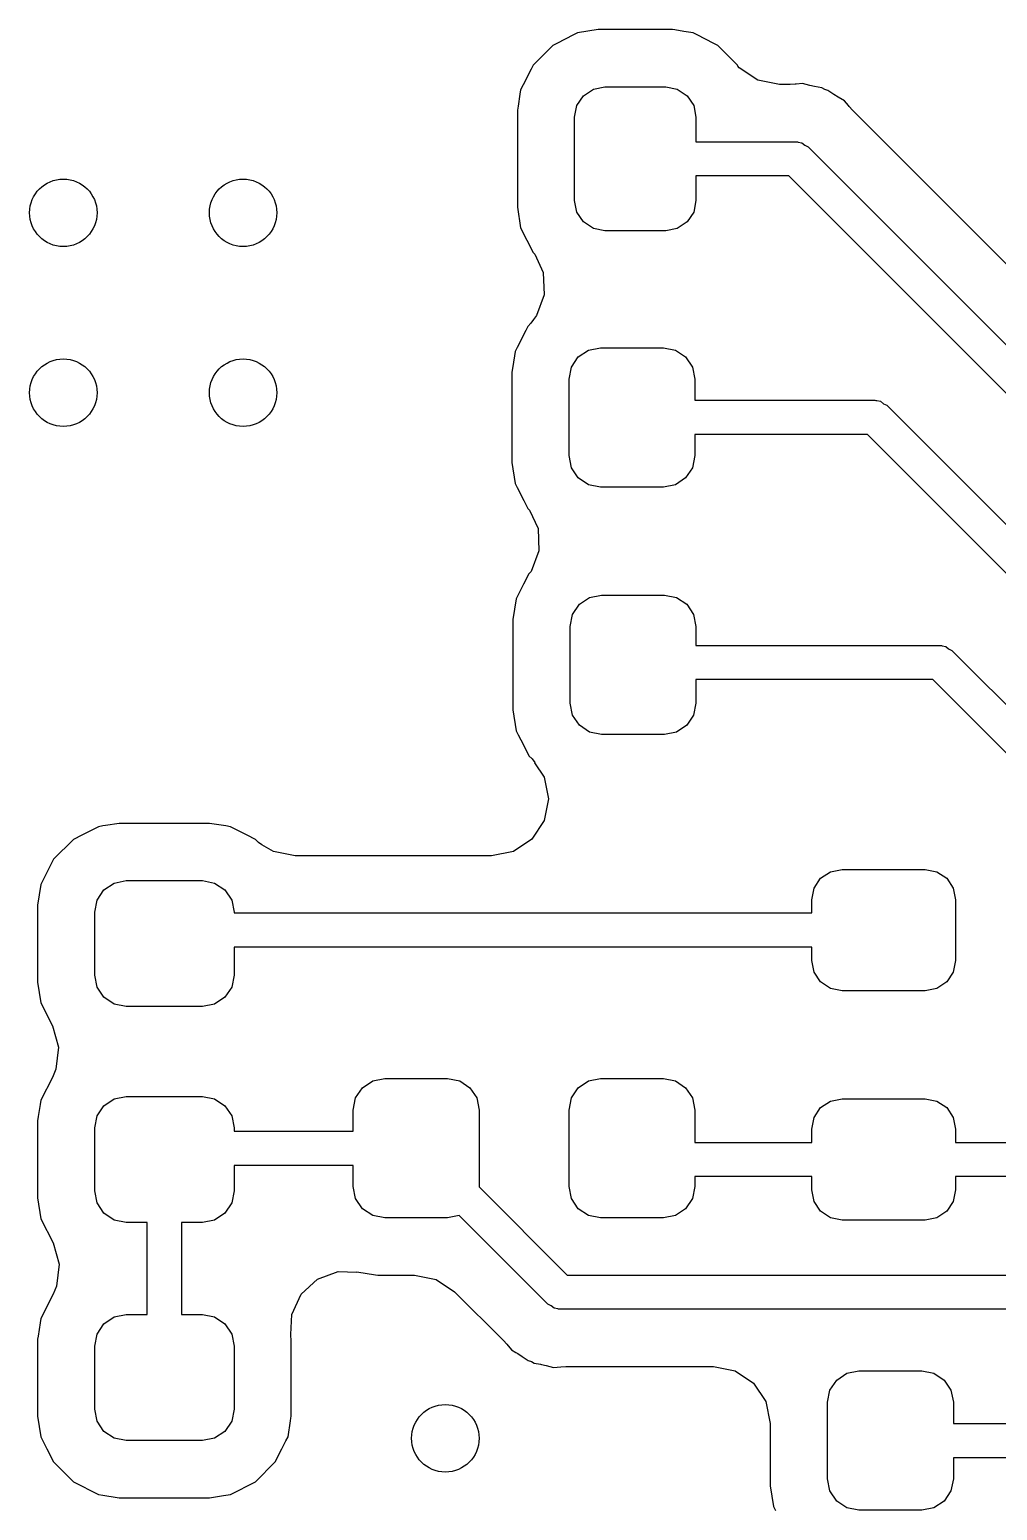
# Model space of a CAD drawing. Extents: x 0.99 to 4.24, y -7.27 to -4.02.
# Drawn here: x 2.6713 to 2.8408, y -6.5421 to -6.2829 of the extents above; entities that cross this region are included whole.
import ezdxf

# ---------------------------------------------------------------- set-up
doc = ezdxf.new("R2010")
doc.units = 0
doc.header["$MEASUREMENT"] = 0
doc.layers.add('BLACK', color=7, linetype='CONTINUOUS')

msp = doc.modelspace()

# ---------------------------------------------------------------- linework, layer by layer
at = {"layer": 'BLACK', "linetype": 'CONTINUOUS'}
for p, q in [((2.76655, -6.28382), (2.76362, -6.28531)), ((2.76725, -6.28346), (2.76655, -6.28382)), ((2.77084, -6.28289), (2.76725, -6.28346)), ((2.77736, -6.28289), (2.77084, -6.28289)), ((2.78349, -6.28289), (2.77736, -6.28289)), ((2.78388, -6.28289), (2.78349, -6.28289)), ((2.78427, -6.28295), (2.78388, -6.28289)), ((2.78587, -6.28321), (2.78427, -6.28295)), ((2.78427, -6.28295), (2.78427, -6.28295)), ((2.78747, -6.28346), (2.78587, -6.28321)), ((2.78817, -6.28382), (2.78747, -6.28346)), ((2.7911, -6.28531), (2.78817, -6.28382)), ((2.78817, -6.28382), (2.78817, -6.28382)), ((2.76292, -6.28567), (2.75949, -6.2891)), ((2.76362, -6.28531), (2.76292, -6.28567)), ((2.76362, -6.28531), (2.76362, -6.28531)), ((2.7918, -6.28567), (2.7911, -6.28531)), ((2.7911, -6.28531), (2.7911, -6.28531)), ((2.79524, -6.2891), (2.7918, -6.28567)), ((2.75949, -6.2891), (2.75913, -6.2898)), ((2.79533, -6.28928), (2.79524, -6.2891)), ((2.79558, -6.28957), (2.79533, -6.28928)), ((2.79881, -6.29173), (2.79558, -6.28957)), ((2.75913, -6.2898), (2.75772, -6.29257)), ((2.75913, -6.2898), (2.75913, -6.2898)), ((2.80262, -6.29249), (2.79881, -6.29173)), ((2.75716, -6.2942), (2.75683, -6.29628)), ((2.75728, -6.29343), (2.75716, -6.2942)), ((2.75772, -6.29257), (2.75728, -6.29343)), ((2.76714, -6.29619), (2.76829, -6.29447)), ((2.76829, -6.29447), (2.77001, -6.29332)), ((2.77001, -6.29332), (2.77205, -6.29291)), ((2.77205, -6.29291), (2.78268, -6.29291)), ((2.78268, -6.29291), (2.78471, -6.29332)), ((2.78471, -6.29332), (2.78644, -6.29447)), ((2.78644, -6.29447), (2.78759, -6.29619)), ((2.80451, -6.29249), (2.80262, -6.29249)), ((2.80538, -6.29245), (2.80451, -6.29249)), ((2.80555, -6.29244), (2.80538, -6.29245)), ((2.80666, -6.29234), (2.80555, -6.29244)), ((2.80791, -6.29268), (2.80666, -6.29234)), ((2.80876, -6.29286), (2.80791, -6.29268)), ((2.81003, -6.29309), (2.80876, -6.29286)), ((2.81054, -6.29338), (2.81003, -6.29309)), ((2.8111, -6.29353), (2.81054, -6.29338)), ((2.81181, -6.29403), (2.8111, -6.29353)), ((2.81216, -6.29427), (2.81181, -6.29403)), ((2.81181, -6.29403), (2.81181, -6.29403)), ((2.81289, -6.29474), (2.81216, -6.29427)), ((2.81401, -6.29538), (2.81289, -6.29474)), ((2.75683, -6.29628), (2.75671, -6.29702)), ((2.75671, -6.29702), (2.75671, -6.314)), ((2.76673, -6.29823), (2.76714, -6.29619)), ((2.78759, -6.29619), (2.78799, -6.29823)), ((2.81468, -6.29619), (2.81401, -6.29538)), ((2.81484, -6.29637), (2.81468, -6.29619)), ((2.81543, -6.29702), (2.81484, -6.29637)), ((2.86346, -6.34505), (2.81543, -6.29702)), ((2.76673, -6.3128), (2.76673, -6.29823)), ((2.78799, -6.29823), (2.78799, -6.30251)), ((2.78799, -6.30251), (2.80551, -6.30251)), ((2.80551, -6.30251), (2.8057, -6.30254)), ((2.8057, -6.30254), (2.80577, -6.30252)), ((2.80577, -6.30252), (2.80589, -6.30258)), ((2.80589, -6.30258), (2.80654, -6.30269)), ((2.80654, -6.30269), (2.80704, -6.30311)), ((2.80704, -6.30311), (2.80763, -6.30339)), ((2.80763, -6.30339), (2.88026, -6.37602)), ((2.80427, -6.30851), (2.78799, -6.30851)), ((2.78799, -6.30851), (2.78799, -6.3128)), ((2.87514, -6.37938), (2.80427, -6.30851)), ((2.76714, -6.31483), (2.76673, -6.3128)), ((2.78799, -6.3128), (2.78759, -6.31483)), ((2.75671, -6.314), (2.75728, -6.31759)), ((2.76829, -6.31655), (2.76714, -6.31483)), ((2.78759, -6.31483), (2.78644, -6.31655)), ((2.75728, -6.31759), (2.75949, -6.32192)), ((2.77001, -6.31771), (2.76829, -6.31655)), ((2.77205, -6.31811), (2.77001, -6.31771)), ((2.78268, -6.31811), (2.77205, -6.31811)), ((2.78471, -6.31771), (2.78268, -6.31811)), ((2.78644, -6.31655), (2.78471, -6.31771)), ((2.75949, -6.32192), (2.75975, -6.32219)), ((2.75975, -6.32219), (2.76124, -6.32542)), ((2.76124, -6.32542), (2.7614, -6.3293)), ((2.7614, -6.3293), (2.76005, -6.33295)), ((2.75955, -6.33366), (2.75909, -6.3343)), ((2.76005, -6.33295), (2.75951, -6.33363)), ((2.75951, -6.33363), (2.75955, -6.33366)), ((2.75818, -6.33555), (2.75666, -6.33854)), ((2.75854, -6.33485), (2.75818, -6.33555)), ((2.75909, -6.3343), (2.75854, -6.33485)), ((2.75666, -6.33854), (2.7563, -6.33924)), ((2.75666, -6.33854), (2.75666, -6.33854)), ((2.76915, -6.339), (2.77126, -6.33858)), ((2.77126, -6.33858), (2.78228, -6.33858)), ((2.78228, -6.33858), (2.78439, -6.339)), ((2.75618, -6.34001), (2.75583, -6.34224)), ((2.7563, -6.33924), (2.75618, -6.34001)), ((2.76617, -6.34199), (2.76736, -6.3402)), ((2.76736, -6.3402), (2.76915, -6.339)), ((2.78439, -6.339), (2.78618, -6.3402)), ((2.78618, -6.3402), (2.78738, -6.34199)), ((2.75583, -6.34224), (2.75573, -6.34287)), ((2.75573, -6.34287), (2.75573, -6.3587)), ((2.76575, -6.34409), (2.76617, -6.34199)), ((2.76575, -6.35748), (2.76575, -6.34409)), ((2.78738, -6.34199), (2.7878, -6.34409)), ((2.7878, -6.34409), (2.7878, -6.34779)), ((2.7878, -6.34779), (2.81929, -6.34779)), ((2.81929, -6.34779), (2.81947, -6.34782)), ((2.81947, -6.34782), (2.81955, -6.3478)), ((2.81955, -6.3478), (2.81967, -6.34785)), ((2.81967, -6.34785), (2.82032, -6.34797)), ((2.82032, -6.34797), (2.82082, -6.34839)), ((2.82082, -6.34839), (2.82141, -6.34867)), ((2.82141, -6.34867), (2.86639, -6.39364)), ((2.81805, -6.35379), (2.7878, -6.35379)), ((2.7878, -6.35379), (2.7878, -6.35748)), ((2.86127, -6.39701), (2.81805, -6.35379)), ((2.75573, -6.3587), (2.7563, -6.36234)), ((2.76617, -6.35959), (2.76575, -6.35748)), ((2.76736, -6.36138), (2.76617, -6.35959)), ((2.78738, -6.35959), (2.78618, -6.36138)), ((2.7878, -6.35748), (2.78738, -6.35959)), ((2.76915, -6.36257), (2.76736, -6.36138)), ((2.78618, -6.36138), (2.78439, -6.36257)), ((2.7563, -6.36234), (2.75666, -6.36304)), ((2.75666, -6.36304), (2.75666, -6.36304)), ((2.75666, -6.36304), (2.75784, -6.36535)), ((2.77126, -6.36299), (2.76915, -6.36257)), ((2.78228, -6.36299), (2.77126, -6.36299)), ((2.78439, -6.36257), (2.78228, -6.36299)), ((2.75784, -6.36535), (2.75854, -6.36672)), ((2.75854, -6.36672), (2.75882, -6.367)), ((2.75882, -6.367), (2.76032, -6.37025)), ((2.76032, -6.37025), (2.76047, -6.37413)), ((2.76047, -6.37413), (2.75913, -6.37776)), ((2.75913, -6.37776), (2.75873, -6.37816)), ((2.7578, -6.37999), (2.75686, -6.38184)), ((2.75873, -6.37816), (2.7578, -6.37999)), ((2.7565, -6.38254), (2.75593, -6.38618)), ((2.75686, -6.38184), (2.7565, -6.38254)), ((2.75686, -6.38184), (2.75686, -6.38184)), ((2.76756, -6.3835), (2.76935, -6.38231)), ((2.76935, -6.38231), (2.77146, -6.38189)), ((2.77146, -6.38189), (2.78248, -6.38189)), ((2.78248, -6.38189), (2.78459, -6.38231)), ((2.78459, -6.38231), (2.78638, -6.3835)), ((2.76594, -6.3874), (2.76636, -6.38529)), ((2.76636, -6.38529), (2.76756, -6.3835)), ((2.78638, -6.3835), (2.78757, -6.38529)), ((2.78757, -6.38529), (2.78799, -6.3874)), ((2.75593, -6.38618), (2.75593, -6.40201)), ((2.76594, -6.40079), (2.76594, -6.3874)), ((2.78799, -6.3874), (2.78799, -6.3907)), ((2.78799, -6.3907), (2.83071, -6.3907)), ((2.83071, -6.3907), (2.83089, -6.39073)), ((2.83089, -6.39073), (2.83097, -6.39071)), ((2.83097, -6.39071), (2.83109, -6.39077)), ((2.83109, -6.39077), (2.83173, -6.39088)), ((2.83173, -6.39088), (2.83224, -6.3913)), ((2.83224, -6.3913), (2.83283, -6.39158)), ((2.83283, -6.39158), (2.85251, -6.41126)), ((2.82947, -6.3967), (2.78799, -6.3967)), ((2.78799, -6.3967), (2.78799, -6.40079)), ((2.84739, -6.41463), (2.82947, -6.3967)), ((2.76636, -6.4029), (2.76594, -6.40079)), ((2.78799, -6.40079), (2.78757, -6.4029)), ((2.75593, -6.40201), (2.7565, -6.40565)), ((2.76756, -6.40468), (2.76636, -6.4029)), ((2.78757, -6.4029), (2.78638, -6.40468)), ((2.7565, -6.40565), (2.75686, -6.40635)), ((2.76935, -6.40588), (2.76756, -6.40468)), ((2.77146, -6.4063), (2.76935, -6.40588)), ((2.78248, -6.4063), (2.77146, -6.4063)), ((2.78459, -6.40588), (2.78248, -6.4063)), ((2.78638, -6.40468), (2.78459, -6.40588)), ((2.75686, -6.40635), (2.75686, -6.40635)), ((2.75686, -6.40635), (2.75777, -6.40813)), ((2.75777, -6.40813), (2.75873, -6.41003)), ((2.75873, -6.41003), (2.75929, -6.41058)), ((2.75929, -6.41058), (2.75975, -6.41122)), ((2.75975, -6.41122), (2.75971, -6.41125)), ((2.75971, -6.41125), (2.76139, -6.41376)), ((2.76139, -6.41376), (2.76215, -6.41757)), ((2.76215, -6.41757), (2.76139, -6.42138)), ((2.68697, -6.42187), (2.68455, -6.42225)), ((2.69488, -6.42187), (2.68697, -6.42187)), ((2.70241, -6.42187), (2.69488, -6.42187)), ((2.7028, -6.42187), (2.70241, -6.42187)), ((2.70318, -6.42193), (2.7028, -6.42187)), ((2.76139, -6.42138), (2.75923, -6.42461)), ((2.68042, -6.42393), (2.67895, -6.42468)), ((2.68263, -6.4228), (2.68042, -6.42393)), ((2.68333, -6.42245), (2.68263, -6.4228)), ((2.68263, -6.4228), (2.68263, -6.4228)), ((2.6841, -6.42232), (2.68333, -6.42245)), ((2.68455, -6.42225), (2.6841, -6.42232)), ((2.6841, -6.42232), (2.6841, -6.42232)), ((2.70566, -6.42232), (2.70318, -6.42193)), ((2.70318, -6.42193), (2.70318, -6.42193)), ((2.70643, -6.42245), (2.70566, -6.42232)), ((2.70713, -6.4228), (2.70643, -6.42245)), ((2.70935, -6.42393), (2.70713, -6.4228)), ((2.70713, -6.4228), (2.70713, -6.4228)), ((2.71082, -6.42468), (2.70935, -6.42393)), ((2.67895, -6.42468), (2.67547, -6.42816)), ((2.71137, -6.42523), (2.71082, -6.42468)), ((2.71192, -6.42563), (2.71137, -6.42523)), ((2.71396, -6.42677), (2.71192, -6.42563)), ((2.71777, -6.42753), (2.71396, -6.42677)), ((2.756, -6.42677), (2.75219, -6.42753)), ((2.75923, -6.42461), (2.756, -6.42677)), ((2.67511, -6.42886), (2.67359, -6.43184)), ((2.67547, -6.42816), (2.67511, -6.42886)), ((2.75219, -6.42753), (2.71777, -6.42753)), ((2.67359, -6.43184), (2.67323, -6.43254)), ((2.67359, -6.43184), (2.67359, -6.43184)), ((2.68608, -6.43231), (2.68819, -6.43189)), ((2.68819, -6.43189), (2.70157, -6.43189)), ((2.70157, -6.43189), (2.70368, -6.43231)), ((2.80867, -6.4332), (2.80982, -6.43148)), ((2.80982, -6.43148), (2.81155, -6.43033)), ((2.81155, -6.43033), (2.81358, -6.42992)), ((2.81358, -6.42992), (2.82815, -6.42992)), ((2.82815, -6.42992), (2.83018, -6.43033)), ((2.83018, -6.43033), (2.83191, -6.43148)), ((2.83191, -6.43148), (2.83306, -6.4332)), ((2.67323, -6.43254), (2.67266, -6.43618)), ((2.6831, -6.43529), (2.68429, -6.4335)), ((2.68429, -6.4335), (2.68608, -6.43231)), ((2.70368, -6.43231), (2.70547, -6.4335)), ((2.70547, -6.4335), (2.70667, -6.43529)), ((2.80827, -6.43524), (2.80867, -6.4332)), ((2.83306, -6.4332), (2.83346, -6.43524)), ((2.67266, -6.43618), (2.67266, -6.44965)), ((2.68268, -6.4374), (2.6831, -6.43529)), ((2.68268, -6.44843), (2.68268, -6.4374)), ((2.70667, -6.43529), (2.70709, -6.4374)), ((2.70709, -6.4374), (2.70709, -6.43755)), ((2.80827, -6.43755), (2.80827, -6.43524)), ((2.83346, -6.43524), (2.83346, -6.44587)), ((2.70709, -6.43755), (2.80827, -6.43755)), ((2.80827, -6.44355), (2.70709, -6.44355)), ((2.70709, -6.44355), (2.70709, -6.44843)), ((2.80827, -6.44587), (2.80827, -6.44355)), ((2.80867, -6.4479), (2.80827, -6.44587)), ((2.83346, -6.44587), (2.83306, -6.4479)), ((2.67266, -6.44965), (2.67323, -6.45328)), ((2.6831, -6.45053), (2.68268, -6.44843)), ((2.70709, -6.44843), (2.70667, -6.45053)), ((2.80982, -6.44962), (2.80867, -6.4479)), ((2.81155, -6.45078), (2.80982, -6.44962)), ((2.83191, -6.44962), (2.83018, -6.45078)), ((2.83306, -6.4479), (2.83191, -6.44962)), ((2.68429, -6.45232), (2.6831, -6.45053)), ((2.68608, -6.45352), (2.68429, -6.45232)), ((2.70547, -6.45232), (2.70368, -6.45352)), ((2.70667, -6.45053), (2.70547, -6.45232)), ((2.81358, -6.45118), (2.81155, -6.45078)), ((2.82815, -6.45118), (2.81358, -6.45118)), ((2.83018, -6.45078), (2.82815, -6.45118)), ((2.67323, -6.45328), (2.67527, -6.45729)), ((2.68819, -6.45394), (2.68608, -6.45352)), ((2.70157, -6.45394), (2.68819, -6.45394)), ((2.70368, -6.45352), (2.70157, -6.45394)), ((2.67527, -6.45729), (2.67633, -6.46103)), ((2.67633, -6.46103), (2.67587, -6.46489)), ((2.67587, -6.46489), (2.67527, -6.46633)), ((2.67527, -6.46633), (2.67323, -6.47034)), ((2.72837, -6.46994), (2.72957, -6.46815)), ((2.72957, -6.46815), (2.73136, -6.46695)), ((2.73136, -6.46695), (2.73346, -6.46654)), ((2.73346, -6.46654), (2.74449, -6.46654)), ((2.74449, -6.46654), (2.7466, -6.46695)), ((2.7466, -6.46695), (2.74839, -6.46815)), ((2.74839, -6.46815), (2.74958, -6.46994)), ((2.76617, -6.46994), (2.76736, -6.46815)), ((2.76736, -6.46815), (2.76915, -6.46695)), ((2.76915, -6.46695), (2.77126, -6.46654)), ((2.77126, -6.46654), (2.78228, -6.46654)), ((2.78228, -6.46654), (2.78439, -6.46695)), ((2.78439, -6.46695), (2.78618, -6.46815)), ((2.78618, -6.46815), (2.78738, -6.46994)), ((2.67311, -6.47111), (2.67279, -6.47316)), ((2.67323, -6.47034), (2.67311, -6.47111)), ((2.68429, -6.4713), (2.68608, -6.4701)), ((2.68608, -6.4701), (2.68819, -6.46969)), ((2.68819, -6.46969), (2.70157, -6.46969)), ((2.70157, -6.46969), (2.70368, -6.4701)), ((2.70368, -6.4701), (2.70547, -6.4713)), ((2.72795, -6.47205), (2.72837, -6.46994)), ((2.74958, -6.46994), (2.75, -6.47205)), ((2.76575, -6.47205), (2.76617, -6.46994)), ((2.78738, -6.46994), (2.7878, -6.47205)), ((2.80982, -6.47164), (2.81155, -6.47048)), ((2.81155, -6.47048), (2.81358, -6.47008)), ((2.81358, -6.47008), (2.82815, -6.47008)), ((2.82815, -6.47008), (2.83018, -6.47048)), ((2.83018, -6.47048), (2.83191, -6.47164)), ((2.67279, -6.47316), (2.67266, -6.47397)), ((2.68268, -6.4752), (2.6831, -6.47309)), ((2.6831, -6.47309), (2.68429, -6.4713)), ((2.70547, -6.4713), (2.70667, -6.47309)), ((2.70667, -6.47309), (2.70709, -6.4752)), ((2.72795, -6.47574), (2.72795, -6.47205)), ((2.75, -6.47205), (2.75, -6.48543)), ((2.76575, -6.48543), (2.76575, -6.47205)), ((2.7878, -6.47205), (2.7878, -6.47771)), ((2.80827, -6.47539), (2.80867, -6.47336)), ((2.80867, -6.47336), (2.80982, -6.47164)), ((2.83191, -6.47164), (2.83306, -6.47336)), ((2.83306, -6.47336), (2.83346, -6.47539)), ((2.67266, -6.47397), (2.67266, -6.48744)), ((2.68268, -6.48622), (2.68268, -6.4752)), ((2.70709, -6.4752), (2.70709, -6.47574)), ((2.70709, -6.47574), (2.72795, -6.47574)), ((2.80827, -6.47771), (2.80827, -6.47539)), ((2.83346, -6.47539), (2.83346, -6.47771)), ((2.7878, -6.47771), (2.80827, -6.47771)), ((2.83346, -6.47771), (2.85472, -6.47771)), ((2.72795, -6.48174), (2.70709, -6.48174)), ((2.70709, -6.48174), (2.70709, -6.48622)), ((2.72795, -6.48543), (2.72795, -6.48174)), ((2.80827, -6.48371), (2.7878, -6.48371)), ((2.7878, -6.48371), (2.7878, -6.48543)), ((2.80827, -6.48602), (2.80827, -6.48371)), ((2.85348, -6.48371), (2.83346, -6.48371)), ((2.83346, -6.48371), (2.83346, -6.48602)), ((2.6831, -6.48833), (2.68268, -6.48622)), ((2.70709, -6.48622), (2.70667, -6.48833)), ((2.72837, -6.48754), (2.72795, -6.48543)), ((2.75, -6.48543), (2.74999, -6.48551)), ((2.74999, -6.48551), (2.76542, -6.50094)), ((2.76617, -6.48754), (2.76575, -6.48543)), ((2.7878, -6.48543), (2.78738, -6.48754)), ((2.80867, -6.48806), (2.80827, -6.48602)), ((2.83346, -6.48602), (2.83306, -6.48806)), ((2.67266, -6.48744), (2.67323, -6.49108)), ((2.68429, -6.49012), (2.6831, -6.48833)), ((2.70667, -6.48833), (2.70547, -6.49012)), ((2.72957, -6.48933), (2.72837, -6.48754)), ((2.76736, -6.48933), (2.76617, -6.48754)), ((2.78738, -6.48754), (2.78618, -6.48933)), ((2.80982, -6.48978), (2.80867, -6.48806)), ((2.83306, -6.48806), (2.83191, -6.48978)), ((2.67323, -6.49108), (2.67537, -6.49528)), ((2.68608, -6.49131), (2.68429, -6.49012)), ((2.68819, -6.49173), (2.68608, -6.49131)), ((2.69188, -6.49173), (2.68819, -6.49173)), ((2.69188, -6.50787), (2.69188, -6.49173)), ((2.70157, -6.49173), (2.69788, -6.49173)), ((2.69788, -6.49173), (2.69788, -6.50787)), ((2.70368, -6.49131), (2.70157, -6.49173)), ((2.70547, -6.49012), (2.70368, -6.49131)), ((2.73136, -6.49053), (2.72957, -6.48933)), ((2.73346, -6.49094), (2.73136, -6.49053)), ((2.74449, -6.49094), (2.73346, -6.49094)), ((2.74653, -6.49054), (2.74449, -6.49094)), ((2.76205, -6.50606), (2.74653, -6.49054)), ((2.76915, -6.49053), (2.76736, -6.48933)), ((2.77126, -6.49094), (2.76915, -6.49053)), ((2.78228, -6.49094), (2.77126, -6.49094)), ((2.78439, -6.49053), (2.78228, -6.49094)), ((2.78618, -6.48933), (2.78439, -6.49053)), ((2.81155, -6.49093), (2.80982, -6.48978)), ((2.81358, -6.49134), (2.81155, -6.49093)), ((2.82815, -6.49134), (2.81358, -6.49134)), ((2.83018, -6.49093), (2.82815, -6.49134)), ((2.83191, -6.48978), (2.83018, -6.49093)), ((2.67537, -6.49528), (2.67643, -6.49902)), ((2.67643, -6.49902), (2.67597, -6.50288)), ((2.71882, -6.50432), (2.72167, -6.50168)), ((2.72167, -6.50168), (2.72532, -6.50033)), ((2.72532, -6.50033), (2.72859, -6.50046)), ((2.72859, -6.50046), (2.72861, -6.50039)), ((2.72861, -6.50039), (2.73186, -6.5009)), ((2.73186, -6.5009), (2.73186, -6.5009)), ((2.73186, -6.5009), (2.73224, -6.50096)), ((2.73224, -6.50096), (2.73316, -6.50096)), ((2.73316, -6.50096), (2.73866, -6.50096)), ((2.73866, -6.50096), (2.74247, -6.50172)), ((2.74247, -6.50172), (2.74571, -6.50388)), ((2.76542, -6.50094), (2.84646, -6.50094)), ((2.67537, -6.50432), (2.67323, -6.50853)), ((2.67597, -6.50288), (2.67537, -6.50432)), ((2.71719, -6.50785), (2.71882, -6.50432)), ((2.74571, -6.50388), (2.75426, -6.51243)), ((2.76265, -6.50634), (2.76205, -6.50606)), ((2.76315, -6.50676), (2.76265, -6.50634)), ((2.76379, -6.50687), (2.76315, -6.50676)), ((2.76391, -6.50693), (2.76379, -6.50687)), ((2.76399, -6.5069), (2.76391, -6.50693)), ((2.76417, -6.50694), (2.76399, -6.5069)), ((2.84521, -6.50694), (2.76417, -6.50694)), ((2.67311, -6.5093), (2.67274, -6.51167)), ((2.67323, -6.50853), (2.67311, -6.5093)), ((2.6831, -6.51128), (2.68429, -6.50949)), ((2.68429, -6.50949), (2.68608, -6.50829)), ((2.68608, -6.50829), (2.68819, -6.50787)), ((2.68819, -6.50787), (2.69188, -6.50787)), ((2.69788, -6.50787), (2.70157, -6.50787)), ((2.70157, -6.50787), (2.70368, -6.50829)), ((2.70368, -6.50829), (2.70547, -6.50949)), ((2.70547, -6.50949), (2.70667, -6.51128)), ((2.71705, -6.51138), (2.71719, -6.50785)), ((2.67274, -6.51167), (2.67266, -6.51216)), ((2.67266, -6.51216), (2.67266, -6.52563)), ((2.68268, -6.51339), (2.6831, -6.51128)), ((2.70667, -6.51128), (2.70709, -6.51339)), ((2.71701, -6.51139), (2.71705, -6.51138)), ((2.71704, -6.5117), (2.71701, -6.51139)), ((2.71704, -6.51173), (2.71704, -6.5117)), ((2.71711, -6.51216), (2.71704, -6.51173)), ((2.71711, -6.52563), (2.71711, -6.51216)), ((2.75426, -6.51243), (2.75484, -6.51307)), ((2.68268, -6.52441), (2.68268, -6.51339)), ((2.70709, -6.51339), (2.70709, -6.52441)), ((2.75484, -6.51307), (2.75568, -6.51406)), ((2.75568, -6.51406), (2.75643, -6.5145)), ((2.75643, -6.5145), (2.75679, -6.51471)), ((2.75679, -6.51471), (2.75753, -6.51518)), ((2.75753, -6.51518), (2.75859, -6.51592)), ((2.75859, -6.51592), (2.75915, -6.51607)), ((2.75915, -6.51607), (2.75965, -6.51636)), ((2.75965, -6.51636), (2.76078, -6.51656)), ((2.76078, -6.51656), (2.76092, -6.51658)), ((2.76092, -6.51658), (2.76177, -6.51677)), ((2.76177, -6.51677), (2.76302, -6.51711)), ((2.76302, -6.51711), (2.76431, -6.51699)), ((2.76431, -6.51699), (2.76518, -6.51696)), ((2.76518, -6.51696), (2.79104, -6.51696)), ((2.79104, -6.51696), (2.79486, -6.51771)), ((2.79486, -6.51771), (2.79809, -6.51987)), ((2.81443, -6.51814), (2.81654, -6.51772)), ((2.81654, -6.51772), (2.82756, -6.51772)), ((2.82756, -6.51772), (2.82967, -6.51814)), ((2.79809, -6.51987), (2.80025, -6.52311)), ((2.81144, -6.52112), (2.81264, -6.51933)), ((2.81264, -6.51933), (2.81443, -6.51814)), ((2.82967, -6.51814), (2.83146, -6.51933)), ((2.83146, -6.51933), (2.83265, -6.52112)), ((2.81102, -6.52323), (2.81144, -6.52112)), ((2.83265, -6.52112), (2.83307, -6.52323)), ((2.6831, -6.52652), (2.68268, -6.52441)), ((2.70709, -6.52441), (2.70667, -6.52652)), ((2.80025, -6.52311), (2.801, -6.52692)), ((2.81102, -6.53661), (2.81102, -6.52323)), ((2.83307, -6.52323), (2.83307, -6.52692)), ((2.67266, -6.52563), (2.67323, -6.52927)), ((2.68429, -6.52831), (2.6831, -6.52652)), ((2.70667, -6.52652), (2.70547, -6.52831)), ((2.71653, -6.52927), (2.71697, -6.52649)), ((2.71697, -6.52649), (2.71705, -6.52602)), ((2.71705, -6.52602), (2.71711, -6.52563)), ((2.71705, -6.52602), (2.71705, -6.52602)), ((2.801, -6.52692), (2.801, -6.5322)), ((2.83307, -6.52692), (2.84876, -6.52692)), ((2.67323, -6.52927), (2.67359, -6.52997)), ((2.67359, -6.52997), (2.67359, -6.52997)), ((2.67359, -6.52997), (2.67429, -6.53135)), ((2.68608, -6.5295), (2.68429, -6.52831)), ((2.68819, -6.52992), (2.68608, -6.5295)), ((2.70157, -6.52992), (2.68819, -6.52992)), ((2.70368, -6.5295), (2.70157, -6.52992)), ((2.70547, -6.52831), (2.70368, -6.5295)), ((2.71547, -6.53135), (2.71617, -6.52997)), ((2.71617, -6.52997), (2.71653, -6.52927)), ((2.71617, -6.52997), (2.71617, -6.52997)), ((2.67429, -6.53135), (2.67547, -6.53365)), ((2.7143, -6.53365), (2.71547, -6.53135)), ((2.801, -6.5322), (2.801, -6.53784)), ((2.85, -6.53292), (2.83307, -6.53292)), ((2.83307, -6.53292), (2.83307, -6.53661)), ((2.67547, -6.53365), (2.67895, -6.53713)), ((2.71082, -6.53713), (2.7143, -6.53365)), ((2.67895, -6.53713), (2.67964, -6.53749)), ((2.67964, -6.53749), (2.68263, -6.53901)), ((2.70713, -6.53901), (2.71012, -6.53749)), ((2.71012, -6.53749), (2.71082, -6.53713)), ((2.801, -6.53784), (2.80158, -6.54147)), ((2.81144, -6.53872), (2.81102, -6.53661)), ((2.83307, -6.53661), (2.83265, -6.53872)), ((2.68263, -6.53901), (2.68263, -6.53901)), ((2.68263, -6.53901), (2.68333, -6.53936)), ((2.68333, -6.53936), (2.6841, -6.53949)), ((2.6841, -6.53949), (2.68658, -6.53988)), ((2.68658, -6.53988), (2.68658, -6.53988)), ((2.68658, -6.53988), (2.68697, -6.53994)), ((2.68697, -6.53994), (2.68736, -6.53994)), ((2.68736, -6.53994), (2.69488, -6.53994)), ((2.69488, -6.53994), (2.7028, -6.53994)), ((2.7028, -6.53994), (2.70521, -6.53956)), ((2.70521, -6.53956), (2.70566, -6.53949)), ((2.70566, -6.53949), (2.70643, -6.53936)), ((2.70566, -6.53949), (2.70566, -6.53949)), ((2.70643, -6.53936), (2.70713, -6.53901)), ((2.70713, -6.53901), (2.70713, -6.53901)), ((2.81264, -6.54051), (2.81144, -6.53872)), ((2.81443, -6.54171), (2.81264, -6.54051)), ((2.83146, -6.54051), (2.82967, -6.54171)), ((2.83265, -6.53872), (2.83146, -6.54051)), ((2.80158, -6.54147), (2.80194, -6.54217)), ((2.81654, -6.54213), (2.81443, -6.54171)), ((2.82756, -6.54213), (2.81654, -6.54213)), ((2.82967, -6.54171), (2.82756, -6.54213))]:
    msp.add_line(p, q, dxfattribs=at)
at = {"layer": 'BLACK'}
for centre in [(2.67717, -6.31496), (2.70866, -6.31496), (2.67717, -6.34646), (2.70866, -6.34646), (2.74409, -6.52953)]:
    msp.add_circle(centre, 0.00591, dxfattribs=at)

doc.saveas('drawing.dxf')
